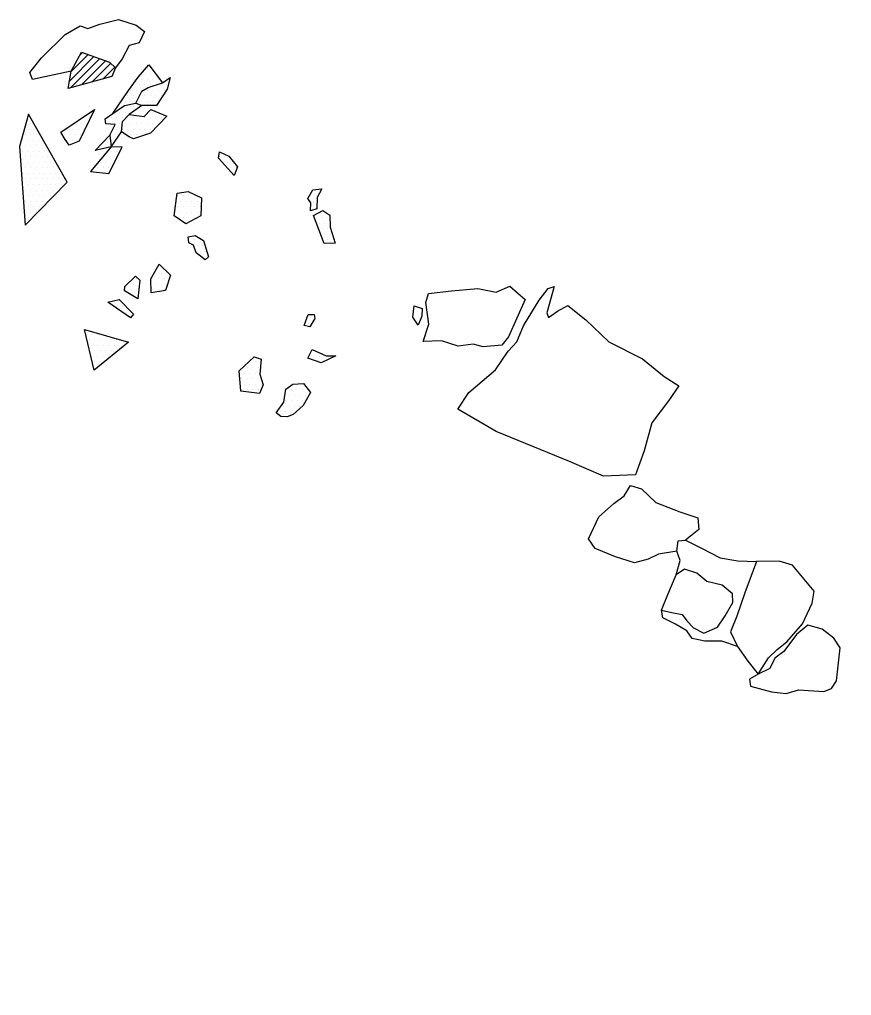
# Model space of a CAD drawing. Header units: metres. Extents: x -12.68 to -9.57, y -13.13 to -10.93.
# Drawn here: x -12.682 to -10.806, y -13.128 to -10.928 of the extents above; entities that cross this region are included whole.
import ezdxf

# ---------------------------------------------------------------- set-up
doc = ezdxf.new("R2010")
doc.units = ezdxf.units.M
doc.header["$LTSCALE"] = 25
doc.header["$MEASUREMENT"] = 0
doc.layers.get('0').update_dxf_attribs({"linetype": 'CONTINUOUS'})
for name, color, linetype in [('FEUER', 1, 'CONTINUOUS'), ('STEINE', 4, 'CONTINUOUS'), ('STEINESCHRAFF', 4, 'CONTINUOUS')]:
    doc.layers.add(name, color=color, linetype=linetype)

# ---------------------------------------------------------------- blocks, each defined once
blk = doc.blocks.new('*X1')
at = {"color": 0}
for p, q in [((-1256.95, -1106.69), (-1251.42, -1101.16)), ((-1256.7, -1108.2), (-1250.12, -1101.62)), ((-1256.6, -1104.57), (-1252.72, -1100.69)), ((-1254.52, -1100.73), (-1254.02, -1100.22)), ((-1254.24, -1107.52), (-1248.81, -1102.09)), ((-1251.79, -1106.84), (-1247.63, -1102.67)), ((-1249.34, -1106.15), (-1246.72, -1103.54)), ((-972.26, -1301.07), (-961.7, -1290.5)), ((-974, -1306.34), (-961.13, -1293.47)), ((-972.98, -1303.55), (-961.43, -1292)), ((-974.36, -1308.47), (-960.48, -1294.59)), ((-971.54, -1298.58), (-967.78, -1294.82)), ((-967.57, -1305.21), (-959.65, -1297.3)), ((-967.1, -1302.97), (-960.2, -1296.07)), ((-966.1, -1305.51), (-959.11, -1298.52)), ((-964.64, -1305.82), (-958.57, -1299.75)), ((-963.17, -1306.12), (-958.03, -1300.97)), ((-962.01, -1306.72), (-957.48, -1302.2)), ((-973.32, -1309.2), (-967.1, -1302.97)), ((-960.88, -1307.36), (-957.08, -1303.56)), ((-972.28, -1309.93), (-967.57, -1305.21)), ((-971.24, -1310.65), (-966.1, -1305.51)), ((-970.2, -1311.38), (-964.64, -1305.82)), ((-969.16, -1312.11), (-963.17, -1306.12)), ((-968.12, -1312.83), (-962.01, -1306.72)), ((-959.75, -1308), (-957.3, -1305.55)), ((-963.62, -1310.1), (-960.88, -1307.36)), ((-960.84, -1309.09), (-959.75, -1308)), ((-958.57, -1308.59), (-957.53, -1307.54))]:
    blk.add_line(p, q, dxfattribs=at)
blk = doc.blocks.new('*X2')
at = {"color": 0}
for p, q in [((-1239.375, -1103.75), (-1239.375, -1103.75)), ((-1240.625, -1106.25), (-1240.625, -1106.25)), ((-1240, -1105), (-1240, -1105)), ((-1239.375, -1106.25), (-1239.375, -1106.25)), ((-1238.75, -1105), (-1238.75, -1105)), ((-1238.125, -1106.25), (-1238.125, -1106.25)), ((-1236.875, -1106.25), (-1236.875, -1106.25)), ((-1234.375, -1106.25), (-1234.375, -1106.25)), ((-1243.125, -1108.75), (-1243.125, -1108.75)), ((-1242.5, -1107.5), (-1242.5, -1107.5)), ((-1241.875, -1108.75), (-1241.875, -1108.75)), ((-1241.25, -1107.5), (-1241.25, -1107.5)), ((-1240.625, -1108.75), (-1240.625, -1108.75)), ((-1240, -1107.5), (-1240, -1107.5)), ((-1239.375, -1108.75), (-1239.375, -1108.75)), ((-1238.75, -1107.5), (-1238.75, -1107.5)), ((-1238.125, -1108.75), (-1238.125, -1108.75)), ((-1237.5, -1107.5), (-1237.5, -1107.5)), ((-1236.875, -1108.75), (-1236.875, -1108.75)), ((-1236.25, -1107.5), (-1236.25, -1107.5)), ((-1235.625, -1108.75), (-1235.625, -1108.75)), ((-1235, -1107.5), (-1235, -1107.5)), ((-1243.75, -1110), (-1243.75, -1110)), ((-1242.5, -1110), (-1242.5, -1110)), ((-1241.25, -1110), (-1241.25, -1110)), ((-1240, -1110), (-1240, -1110)), ((-1238.75, -1110), (-1238.75, -1110)), ((-1237.5, -1110), (-1237.5, -1110)), ((-1236.25, -1110), (-1236.25, -1110)), ((-1245, -1112.5), (-1245, -1112.5)), ((-1244.375, -1111.25), (-1244.375, -1111.25)), ((-1243.75, -1112.5), (-1243.75, -1112.5)), ((-1243.125, -1111.25), (-1243.125, -1111.25)), ((-1242.5, -1112.5), (-1242.5, -1112.5)), ((-1241.875, -1111.25), (-1241.875, -1111.25)), ((-1241.25, -1112.5), (-1241.25, -1112.5)), ((-1240.625, -1111.25), (-1240.625, -1111.25)), ((-1239.375, -1111.25), (-1239.375, -1111.25)), ((-1238.125, -1111.25), (-1238.125, -1111.25)), ((-1236.875, -1111.25), (-1236.875, -1111.25)), ((-1266.25, -1115), (-1266.25, -1115)), ((-1253.75, -1115), (-1253.75, -1115)), ((-1252.5, -1115), (-1252.5, -1115)), ((-1251.875, -1113.75), (-1251.875, -1113.75)), ((-1247.5, -1115), (-1247.5, -1115)), ((-1246.875, -1113.75), (-1246.875, -1113.75)), ((-1246.25, -1115), (-1246.25, -1115)), ((-1245.625, -1113.75), (-1245.625, -1113.75)), ((-1245, -1115), (-1245, -1115)), ((-1244.375, -1113.75), (-1244.375, -1113.75)), ((-1243.75, -1115), (-1243.75, -1115)), ((-1243.125, -1113.75), (-1243.125, -1113.75)), ((-1242.5, -1115), (-1242.5, -1115)), ((-1241.25, -1115), (-1241.25, -1115)), ((-1240, -1115), (-1240, -1115)), ((-1238.75, -1115), (-1238.75, -1115)), ((-1238.125, -1113.75), (-1238.125, -1113.75)), ((-1237.5, -1115), (-1237.5, -1115)), ((-1236.25, -1115), (-1236.25, -1115)), ((-1266.25, -1117.5), (-1266.25, -1117.5)), ((-1265.625, -1116.25), (-1265.625, -1116.25)), ((-1265, -1117.5), (-1265, -1117.5)), ((-1257.5, -1117.5), (-1257.5, -1117.5)), ((-1256.25, -1117.5), (-1256.25, -1117.5)), ((-1255.625, -1116.25), (-1255.625, -1116.25)), ((-1255, -1117.5), (-1255, -1117.5)), ((-1254.375, -1116.25), (-1254.375, -1116.25)), ((-1253.75, -1117.5), (-1253.75, -1117.5)), ((-1253.125, -1116.25), (-1253.125, -1116.25)), ((-1248.125, -1116.25), (-1248.125, -1116.25)), ((-1246.875, -1116.25), (-1246.875, -1116.25)), ((-1246.25, -1117.5), (-1246.25, -1117.5)), ((-1245.625, -1116.25), (-1245.625, -1116.25)), ((-1245, -1117.5), (-1245, -1117.5)), ((-1244.375, -1116.25), (-1244.375, -1116.25)), ((-1243.75, -1117.5), (-1243.75, -1117.5)), ((-1243.125, -1116.25), (-1243.125, -1116.25)), ((-1242.5, -1117.5), (-1242.5, -1117.5)), ((-1241.875, -1116.25), (-1241.875, -1116.25)), ((-1241.25, -1117.5), (-1241.25, -1117.5)), ((-1240.625, -1116.25), (-1240.625, -1116.25)), ((-1240, -1117.5), (-1240, -1117.5)), ((-1239.375, -1116.25), (-1239.375, -1116.25)), ((-1238.75, -1117.5), (-1238.75, -1117.5)), ((-1238.125, -1116.25), (-1238.125, -1116.25)), ((-1236.875, -1116.25), (-1236.875, -1116.25)), ((-1266.875, -1118.75), (-1266.875, -1118.75)), ((-1265.625, -1118.75), (-1265.625, -1118.75)), ((-1264.375, -1118.75), (-1264.375, -1118.75)), ((-1258.125, -1118.75), (-1258.125, -1118.75)), ((-1256.875, -1118.75), (-1256.875, -1118.75)), ((-1255.625, -1118.75), (-1255.625, -1118.75)), ((-1254.375, -1118.75), (-1254.375, -1118.75)), ((-1246.875, -1118.75), (-1246.875, -1118.75)), ((-1243.125, -1118.75), (-1243.125, -1118.75)), ((-1241.875, -1118.75), (-1241.875, -1118.75)), ((-1240.625, -1118.75), (-1240.625, -1118.75)), ((-1268.125, -1121.25), (-1268.125, -1121.25)), ((-1267.5, -1120), (-1267.5, -1120)), ((-1266.875, -1121.25), (-1266.875, -1121.25)), ((-1266.25, -1120), (-1266.25, -1120)), ((-1265.625, -1121.25), (-1265.625, -1121.25)), ((-1265, -1120), (-1265, -1120)), ((-1264.375, -1121.25), (-1264.375, -1121.25)), ((-1263.75, -1120), (-1263.75, -1120)), ((-1263.125, -1121.25), (-1263.125, -1121.25)), ((-1257.5, -1120), (-1257.5, -1120)), ((-1256.25, -1120), (-1256.25, -1120)), ((-1255, -1120), (-1255, -1120)), ((-1247.5, -1120), (-1247.5, -1120)), ((-1267.5, -1122.5), (-1267.5, -1122.5)), ((-1266.875, -1123.75), (-1266.875, -1123.75)), ((-1266.25, -1122.5), (-1266.25, -1122.5)), ((-1265.625, -1123.75), (-1265.625, -1123.75)), ((-1265, -1122.5), (-1265, -1122.5)), ((-1264.375, -1123.75), (-1264.375, -1123.75)), ((-1263.75, -1122.5), (-1263.75, -1122.5)), ((-1263.125, -1123.75), (-1263.125, -1123.75)), ((-1262.5, -1122.5), (-1262.5, -1122.5)), ((-1261.875, -1123.75), (-1261.875, -1123.75)), ((-1249.375, -1123.75), (-1249.375, -1123.75)), ((-1248.125, -1123.75), (-1248.125, -1123.75)), ((-1247.5, -1122.5), (-1247.5, -1122.5)), ((-1246.875, -1123.75), (-1246.875, -1123.75)), ((-1246.25, -1122.5), (-1246.25, -1122.5)), ((-1223.125, -1123.75), (-1223.125, -1123.75)), ((-1221.875, -1123.75), (-1221.875, -1123.75)), ((-1267.5, -1125), (-1267.5, -1125)), ((-1266.875, -1126.25), (-1266.875, -1126.25)), ((-1266.25, -1125), (-1266.25, -1125)), ((-1265.625, -1126.25), (-1265.625, -1126.25)), ((-1265, -1125), (-1265, -1125)), ((-1264.375, -1126.25), (-1264.375, -1126.25)), ((-1263.75, -1125), (-1263.75, -1125)), ((-1263.125, -1126.25), (-1263.125, -1126.25)), ((-1262.5, -1125), (-1262.5, -1125)), ((-1261.875, -1126.25), (-1261.875, -1126.25)), ((-1261.25, -1125), (-1261.25, -1125)), ((-1260.625, -1126.25), (-1260.625, -1126.25)), ((-1260, -1125), (-1260, -1125)), ((-1259.375, -1126.25), (-1259.375, -1126.25)), ((-1250.625, -1126.25), (-1250.625, -1126.25)), ((-1250, -1125), (-1250, -1125)), ((-1249.375, -1126.25), (-1249.375, -1126.25)), ((-1248.75, -1125), (-1248.75, -1125)), ((-1248.125, -1126.25), (-1248.125, -1126.25)), ((-1247.5, -1125), (-1247.5, -1125)), ((-1221.25, -1125), (-1221.25, -1125)), ((-1220.625, -1126.25), (-1220.625, -1126.25)), ((-1220, -1125), (-1220, -1125)), ((-1219.375, -1126.25), (-1219.375, -1126.25)), ((-1267.5, -1127.5), (-1267.5, -1127.5)), ((-1266.25, -1127.5), (-1266.25, -1127.5)), ((-1265, -1127.5), (-1265, -1127.5)), ((-1263.75, -1127.5), (-1263.75, -1127.5)), ((-1262.5, -1127.5), (-1262.5, -1127.5)), ((-1261.25, -1127.5), (-1261.25, -1127.5)), ((-1260, -1127.5), (-1260, -1127.5)), ((-1258.75, -1127.5), (-1258.75, -1127.5)), ((-1220, -1127.5), (-1220, -1127.5)), ((-1267.5, -1130), (-1267.5, -1130)), ((-1266.875, -1128.75), (-1266.875, -1128.75)), ((-1266.25, -1130), (-1266.25, -1130)), ((-1265.625, -1128.75), (-1265.625, -1128.75)), ((-1265, -1130), (-1265, -1130)), ((-1264.375, -1128.75), (-1264.375, -1128.75)), ((-1263.75, -1130), (-1263.75, -1130)), ((-1263.125, -1128.75), (-1263.125, -1128.75)), ((-1262.5, -1130), (-1262.5, -1130)), ((-1261.875, -1128.75), (-1261.875, -1128.75)), ((-1261.25, -1130), (-1261.25, -1130)), ((-1260.625, -1128.75), (-1260.625, -1128.75)), ((-1260, -1130), (-1260, -1130)), ((-1259.375, -1128.75), (-1259.375, -1128.75)), ((-1258.75, -1130), (-1258.75, -1130)), ((-1258.125, -1128.75), (-1258.125, -1128.75)), ((-1266.875, -1131.25), (-1266.875, -1131.25)), ((-1266.25, -1132.5), (-1266.25, -1132.5)), ((-1265.625, -1131.25), (-1265.625, -1131.25)), ((-1265, -1132.5), (-1265, -1132.5)), ((-1264.375, -1131.25), (-1264.375, -1131.25)), ((-1263.75, -1132.5), (-1263.75, -1132.5)), ((-1263.125, -1131.25), (-1263.125, -1131.25)), ((-1262.5, -1132.5), (-1262.5, -1132.5)), ((-1261.875, -1131.25), (-1261.875, -1131.25)), ((-1261.25, -1132.5), (-1261.25, -1132.5)), ((-1260.625, -1131.25), (-1260.625, -1131.25)), ((-1259.375, -1131.25), (-1259.375, -1131.25)), ((-1232.5, -1132.5), (-1232.5, -1132.5)), ((-1231.25, -1132.5), (-1231.25, -1132.5)), ((-1230, -1132.5), (-1230, -1132.5)), ((-1228.75, -1132.5), (-1228.75, -1132.5)), ((-1202.5, -1132.5), (-1202.5, -1132.5)), ((-1201.875, -1131.25), (-1201.875, -1131.25)), ((-1201.25, -1132.5), (-1201.25, -1132.5)), ((-1200.625, -1131.25), (-1200.625, -1131.25)), ((-1266.875, -1133.75), (-1266.875, -1133.75)), ((-1266.25, -1135), (-1266.25, -1135)), ((-1265.625, -1133.75), (-1265.625, -1133.75)), ((-1265, -1135), (-1265, -1135)), ((-1264.375, -1133.75), (-1264.375, -1133.75)), ((-1263.75, -1135), (-1263.75, -1135)), ((-1263.125, -1133.75), (-1263.125, -1133.75)), ((-1261.875, -1133.75), (-1261.875, -1133.75)), ((-1232.5, -1135), (-1232.5, -1135)), ((-1231.875, -1133.75), (-1231.875, -1133.75)), ((-1231.25, -1135), (-1231.25, -1135)), ((-1230.625, -1133.75), (-1230.625, -1133.75)), ((-1230, -1135), (-1230, -1135)), ((-1229.375, -1133.75), (-1229.375, -1133.75)), ((-1228.75, -1135), (-1228.75, -1135)), ((-1228.125, -1133.75), (-1228.125, -1133.75)), ((-1227.5, -1135), (-1227.5, -1135)), ((-1202.5, -1135), (-1202.5, -1135)), ((-1201.875, -1133.75), (-1201.875, -1133.75)), ((-1201.25, -1135), (-1201.25, -1135)), ((-1266.875, -1136.25), (-1266.875, -1136.25)), ((-1266.25, -1137.5), (-1266.25, -1137.5)), ((-1265.625, -1136.25), (-1265.625, -1136.25)), ((-1264.375, -1136.25), (-1264.375, -1136.25)), ((-1233.125, -1136.25), (-1233.125, -1136.25)), ((-1232.5, -1137.5), (-1232.5, -1137.5)), ((-1231.875, -1136.25), (-1231.875, -1136.25)), ((-1231.25, -1137.5), (-1231.25, -1137.5)), ((-1230.625, -1136.25), (-1230.625, -1136.25)), ((-1230, -1137.5), (-1230, -1137.5)), ((-1229.375, -1136.25), (-1229.375, -1136.25)), ((-1228.75, -1137.5), (-1228.75, -1137.5)), ((-1228.125, -1136.25), (-1228.125, -1136.25)), ((-1201.25, -1137.5), (-1201.25, -1137.5)), ((-1200, -1137.5), (-1200, -1137.5)), ((-1199.375, -1136.25), (-1199.375, -1136.25)), ((-1198.75, -1137.5), (-1198.75, -1137.5)), ((-1266.875, -1138.75), (-1266.875, -1138.75)), ((-1230.625, -1138.75), (-1230.625, -1138.75)), ((-1200.625, -1138.75), (-1200.625, -1138.75)), ((-1199.375, -1138.75), (-1199.375, -1138.75)), ((-1200, -1140), (-1200, -1140)), ((-1199.375, -1141.25), (-1199.375, -1141.25)), ((-1198.75, -1140), (-1198.75, -1140)), ((-1198.125, -1141.25), (-1198.125, -1141.25)), ((-1230, -1142.5), (-1230, -1142.5)), ((-1228.75, -1142.5), (-1228.75, -1142.5)), ((-1228.125, -1143.75), (-1228.125, -1143.75)), ((-1227.5, -1142.5), (-1227.5, -1142.5)), ((-1226.875, -1143.75), (-1226.875, -1143.75)), ((-1198.75, -1142.5), (-1198.75, -1142.5)), ((-1197.5, -1142.5), (-1197.5, -1142.5)), ((-1227.5, -1145), (-1227.5, -1145)), ((-1226.875, -1146.25), (-1226.875, -1146.25)), ((-1226.25, -1145), (-1226.25, -1145)), ((-1237.5, -1150), (-1237.5, -1150)), ((-1236.875, -1148.75), (-1236.875, -1148.75)), ((-1236.25, -1150), (-1236.25, -1150)), ((-1235, -1150), (-1235, -1150)), ((-1243.75, -1152.5), (-1243.75, -1152.5)), ((-1242.5, -1152.5), (-1242.5, -1152.5)), ((-1241.875, -1151.25), (-1241.875, -1151.25)), ((-1241.25, -1152.5), (-1241.25, -1152.5)), ((-1238.125, -1151.25), (-1238.125, -1151.25)), ((-1237.5, -1152.5), (-1237.5, -1152.5)), ((-1236.875, -1151.25), (-1236.875, -1151.25)), ((-1236.25, -1152.5), (-1236.25, -1152.5)), ((-1235.625, -1151.25), (-1235.625, -1151.25)), ((-1235, -1152.5), (-1235, -1152.5)), ((-1244.375, -1153.75), (-1244.375, -1153.75)), ((-1243.125, -1153.75), (-1243.125, -1153.75)), ((-1242.5, -1155), (-1242.5, -1155)), ((-1241.875, -1153.75), (-1241.875, -1153.75)), ((-1238.125, -1153.75), (-1238.125, -1153.75)), ((-1236.875, -1153.75), (-1236.875, -1153.75)), ((-1235.625, -1153.75), (-1235.625, -1153.75)), ((-1246.875, -1156.25), (-1246.875, -1156.25)), ((-1245.625, -1156.25), (-1245.625, -1156.25)), ((-1246.25, -1157.5), (-1246.25, -1157.5)), ((-1245, -1157.5), (-1245, -1157.5)), ((-1244.375, -1158.75), (-1244.375, -1158.75)), ((-1243.125, -1158.75), (-1243.125, -1158.75)), ((-1203.125, -1161.25), (-1203.125, -1161.25)), ((-1202.5, -1160), (-1202.5, -1160)), ((-1253.125, -1163.75), (-1253.125, -1163.75)), ((-1251.875, -1163.75), (-1251.875, -1163.75)), ((-1250.625, -1163.75), (-1250.625, -1163.75)), ((-1252.5, -1165), (-1252.5, -1165)), ((-1251.25, -1165), (-1251.25, -1165)), ((-1250, -1165), (-1250, -1165)), ((-1248.75, -1165), (-1248.75, -1165)), ((-1247.5, -1165), (-1247.5, -1165)), ((-1246.25, -1165), (-1246.25, -1165)), ((-1251.875, -1166.25), (-1251.875, -1166.25)), ((-1251.25, -1167.5), (-1251.25, -1167.5)), ((-1250.625, -1166.25), (-1250.625, -1166.25)), ((-1250, -1167.5), (-1250, -1167.5)), ((-1249.375, -1166.25), (-1249.375, -1166.25)), ((-1248.75, -1167.5), (-1248.75, -1167.5)), ((-1248.125, -1166.25), (-1248.125, -1166.25)), ((-1247.5, -1167.5), (-1247.5, -1167.5)), ((-1246.875, -1166.25), (-1246.875, -1166.25)), ((-1246.25, -1167.5), (-1246.25, -1167.5)), ((-1245.625, -1166.25), (-1245.625, -1166.25)), ((-1251.875, -1168.75), (-1251.875, -1168.75)), ((-1251.25, -1170), (-1251.25, -1170)), ((-1250.625, -1168.75), (-1250.625, -1168.75)), ((-1250, -1170), (-1250, -1170)), ((-1249.375, -1168.75), (-1249.375, -1168.75)), ((-1248.125, -1168.75), (-1248.125, -1168.75)), ((-1216.25, -1170), (-1216.25, -1170)), ((-1215, -1170), (-1215, -1170)), ((-1201.875, -1168.75), (-1201.875, -1168.75)), ((-1200.625, -1168.75), (-1200.625, -1168.75)), ((-1200, -1170), (-1200, -1170)), ((-1199.375, -1168.75), (-1199.375, -1168.75)), ((-1198.125, -1168.75), (-1198.125, -1168.75)), ((-1217.5, -1172.5), (-1217.5, -1172.5)), ((-1216.875, -1171.25), (-1216.875, -1171.25)), ((-1216.25, -1172.5), (-1216.25, -1172.5)), ((-1215.625, -1171.25), (-1215.625, -1171.25)), ((-1215, -1172.5), (-1215, -1172.5)), ((-1214.375, -1171.25), (-1214.375, -1171.25)), ((-1218.125, -1173.75), (-1218.125, -1173.75)), ((-1216.875, -1173.75), (-1216.875, -1173.75)), ((-1215.625, -1173.75), (-1215.625, -1173.75)), ((-1214.375, -1173.75), (-1214.375, -1173.75)), ((-1218.125, -1176.25), (-1218.125, -1176.25)), ((-1217.5, -1175), (-1217.5, -1175)), ((-1216.875, -1176.25), (-1216.875, -1176.25)), ((-1216.25, -1175), (-1216.25, -1175)), ((-1215.625, -1176.25), (-1215.625, -1176.25)), ((-1215, -1175), (-1215, -1175)), ((-1214.375, -1176.25), (-1214.375, -1176.25)), ((-1213.75, -1175), (-1213.75, -1175)), ((-1208.125, -1176.25), (-1208.125, -1176.25)), ((-1206.875, -1176.25), (-1206.875, -1176.25)), ((-1205.625, -1176.25), (-1205.625, -1176.25)), ((-1205, -1175), (-1205, -1175)), ((-1204.375, -1176.25), (-1204.375, -1176.25)), ((-1203.125, -1176.25), (-1203.125, -1176.25)), ((-1208.125, -1178.75), (-1208.125, -1178.75)), ((-1207.5, -1177.5), (-1207.5, -1177.5)), ((-1206.875, -1178.75), (-1206.875, -1178.75)), ((-1206.25, -1177.5), (-1206.25, -1177.5)), ((-1205.625, -1178.75), (-1205.625, -1178.75)), ((-1205, -1177.5), (-1205, -1177.5)), ((-1204.375, -1178.75), (-1204.375, -1178.75)), ((-1203.75, -1177.5), (-1203.75, -1177.5)), ((-1209.375, -1181.25), (-1209.375, -1181.25)), ((-1208.75, -1180), (-1208.75, -1180)), ((-1208.125, -1181.25), (-1208.125, -1181.25)), ((-1207.5, -1180), (-1207.5, -1180)), ((-1206.875, -1181.25), (-1206.875, -1181.25)), ((-1206.25, -1180), (-1206.25, -1180)), ((-1205, -1180), (-1205, -1180))]:
    blk.add_line(p, q, dxfattribs=at)

msp = doc.modelspace()

# ---------------------------------------------------------------- linework, layer by layer
at = {"layer": 'STEINE'}
for points in [[(-12.5658, -11.0443), (-12.6531, -11.063), (-12.6588, -11.0477), (-12.6325, -11.0141), (-12.5788, -10.9615), (-12.5453, -10.9426), (-12.528, -10.9481), (-12.5006, -10.9384), (-12.459, -10.9281), (-12.4188, -10.9411), (-12.3999, -10.9553), (-12.412, -10.9807), (-12.4349, -10.9869), (-12.4505, -11.017), (-12.4657, -11.0368)], [(-12.5722, -11.0835), (-12.5658, -11.0443), (-12.5421, -11.0016), (-12.4789, -11.0242), (-12.4657, -11.0368), (-12.4742, -11.0562), (-12.5722, -11.0835)], [(-12.4719, -11.14), (-12.4365, -11.0881), (-12.4365, -11.0881), (-12.4143, -11.058), (-12.3905, -11.0305), (-12.3598, -11.0705)], [(-12.4201, -11.117), (-12.4065, -11.0895), (-12.3918, -11.0813), (-12.3598, -11.0705), (-12.3426, -11.0587), (-12.3491, -11.0852), (-12.3729, -11.1219), (-12.4059, -11.122)], [(-12.5886, -11.1817), (-12.5126, -11.1311), (-12.5479, -11.2023), (-12.5702, -11.2116), (-12.5789, -11.1989), (-12.5886, -11.1817)], [(-12.4783, -11.1889), (-12.4662, -11.1649), (-12.4876, -11.163), (-12.4891, -11.1518), (-12.4719, -11.14), (-12.4455, -11.1216), (-12.4201, -11.117), (-12.4059, -11.122), (-12.4348, -11.1424)], [(-12.4783, -11.1889), (-12.4757, -11.2153), (-12.4524, -11.1816), (-12.45, -11.1578), (-12.4348, -11.1424), (-12.4012, -11.1469), (-12.386, -11.1311), (-12.3499, -11.1457), (-12.3868, -11.1839), (-12.4254, -11.1973), (-12.4346, -11.1928), (-12.4524, -11.1816)], [(-12.6692, -11.3914), (-12.5745, -11.2944), (-12.662, -11.1413), (-12.682, -11.2145), (-12.6692, -11.3914)], [(-12.4757, -11.2153), (-12.5112, -11.2236), (-12.4783, -11.1889)], [(-12.4757, -11.2153), (-12.5222, -11.2709), (-12.481, -11.2753), (-12.4508, -11.2157), (-12.4757, -11.2153)], [(-12.1984, -11.2798), (-12.2336, -11.2403), (-12.2312, -11.226), (-12.2098, -11.2361), (-12.1904, -11.2604), (-12.1984, -11.2798)], [(-12.2733, -11.3705), (-12.3073, -11.389), (-12.3333, -11.3703), (-12.3269, -11.3199), (-12.3015, -11.3158), (-12.2714, -11.3304), (-12.2733, -11.3705)], [(-12.0263, -11.3594), (-12.0249, -11.3416), (-12.032, -11.3315), (-12.0209, -11.3122), (-12.0006, -11.31), (-12.0107, -11.3294), (-12.0116, -11.3548), (-12.0263, -11.3594)], [(-11.995, -11.433), (-12.0192, -11.3696), (-11.9979, -11.3583), (-11.9826, -11.3689), (-11.9815, -11.3959), (-11.9701, -11.4324), (-11.995, -11.433)], [(-12.2633, -11.4701), (-12.2837, -11.4544), (-12.2898, -11.4367), (-12.3005, -11.4316), (-12.3021, -11.4179), (-12.2858, -11.4153), (-12.267, -11.4259), (-12.2562, -11.463), (-12.2633, -11.4701)], [(-12.353, -11.5391), (-12.385, -11.5443), (-12.3856, -11.5128), (-12.3669, -11.4797), (-12.3414, -11.5045), (-12.353, -11.5391)], [(-12.4149, -11.5581), (-12.445, -11.5399), (-12.4445, -11.5303), (-12.4207, -11.5063), (-12.4105, -11.5154), (-12.4149, -11.5581), (-12.4149, -11.5581)], [(-11.772, -11.6539), (-11.7594, -11.6148), (-11.7662, -11.5661), (-11.7597, -11.5458), (-11.708, -11.5396), (-11.6487, -11.5348), (-11.6076, -11.5428), (-11.5762, -11.529), (-11.5416, -11.5593), (-11.5798, -11.6431), (-11.5945, -11.6624), (-11.6365, -11.6661), (-11.6594, -11.6596), (-11.6928, -11.6643), (-11.7309, -11.6527), (-11.772, -11.6539)], [(-11.2932, -11.9549), (-11.3652, -11.9577), (-11.4419, -11.9245), (-11.6075, -11.8566), (-11.6938, -11.8062), (-11.6691, -11.7691), (-11.609, -11.7182), (-11.5802, -11.676), (-11.5605, -11.6547), (-11.5454, -11.6186), (-11.5106, -11.5607), (-11.49, -11.5342), (-11.4768, -11.5301), (-11.4928, -11.5895), (-11.4892, -11.6001), (-11.469, -11.5859), (-11.4457, -11.5731), (-11.405, -11.6054), (-11.3536, -11.6549), (-11.2774, -11.6932), (-11.2286, -11.7331), (-11.1951, -11.7538), (-11.2188, -11.7878), (-11.2561, -11.8371), (-11.2737, -11.9006), (-11.2932, -11.9549)], [(-12.432, -11.6009), (-12.483, -11.565), (-12.4576, -11.5593), (-12.4254, -11.5927), (-12.432, -11.6009)], [(-12.0406, -11.6182), (-12.031, -11.5933), (-12.0178, -11.5932), (-12.0163, -11.6023), (-12.0274, -11.6212), (-12.0406, -11.6182)], [(-11.7833, -11.6174), (-11.7955, -11.5992), (-11.792, -11.5738), (-11.7738, -11.5799), (-11.7752, -11.5966), (-11.7833, -11.6174)], [(-12.5139, -11.7186), (-12.5356, -11.6267), (-12.4364, -11.6553), (-12.5139, -11.7186)], [(-12.0322, -11.6919), (-12.0221, -11.672), (-11.991, -11.6861), (-11.9692, -11.6865), (-12.0016, -11.7024), (-12.0322, -11.6919)], [(-12.1828, -11.7661), (-12.1866, -11.7199), (-12.1532, -11.6883), (-12.1374, -11.6938), (-12.1403, -11.7279), (-12.1326, -11.7517), (-12.1412, -11.7711), (-12.1828, -11.7661)], [(-12.1034, -11.8151), (-12.0862, -11.7907), (-12.0817, -11.7612), (-12.0655, -11.7504), (-12.0416, -11.7488), (-12.0258, -11.7686), (-12.0424, -11.7981), (-12.0652, -11.8185), (-12.0784, -11.8237), (-12.0932, -11.8232), (-12.1034, -11.8151)], [(-11.2003, -12.127), (-11.2414, -12.1337), (-11.2647, -12.1445), (-11.2951, -12.1527), (-11.3382, -12.1391), (-11.3839, -12.1205), (-11.3992, -12.0988), (-11.3761, -12.0495), (-11.3417, -12.019), (-11.3189, -12.0017), (-11.3048, -11.9788), (-11.2799, -11.9858), (-11.2474, -12.0171), (-11.193, -12.0382), (-11.1529, -12.0518), (-11.1503, -12.0776), (-11.1806, -12.1016)], [(-11.0632, -12.3415), (-11.0982, -12.3295), (-11.1367, -12.3296), (-11.1652, -12.3236), (-11.1774, -12.3064), (-11.2028, -12.2913), (-11.2312, -12.2767), (-11.2349, -12.2595), (-11.2203, -12.2244), (-11.2012, -12.1802), (-11.1927, -12.1478), (-11.2003, -12.127), (-11.1969, -12.1037), (-11.1806, -12.1016), (-11.1446, -12.1202), (-11.1024, -12.1414), (-11.0628, -12.1483), (-11.0202, -12.1502)], [(-11.2349, -12.2595), (-11.211, -12.265), (-11.1877, -12.2694), (-11.1775, -12.2836), (-11.1622, -12.2993), (-11.1388, -12.3114), (-11.1085, -12.2981), (-11.0913, -12.2721), (-11.0737, -12.2427), (-11.0742, -12.2229), (-11.0981, -12.2032), (-11.1327, -12.1947), (-11.155, -12.176), (-11.183, -12.167), (-11.2012, -12.1802)], [(-11.0168, -12.4042), (-11.036, -12.4154), (-11.0339, -12.4307), (-10.9867, -12.4437), (-10.9538, -12.4476), (-10.9259, -12.4394), (-10.8686, -12.4432), (-10.8514, -12.4366), (-10.8398, -12.4193), (-10.8319, -12.3442), (-10.8462, -12.3225), (-10.8721, -12.3023), (-10.9046, -12.2938), (-10.9304, -12.3147), (-10.9587, -12.3528), (-10.9789, -12.3676), (-10.99, -12.3914), (-11.0168, -12.4042), (-11.0168, -12.4042), (-10.9936, -12.3671), (-10.9739, -12.3483), (-10.9516, -12.331), (-10.9168, -12.2903), (-10.8947, -12.2436), (-10.8907, -12.2167), (-10.9391, -12.1585), (-10.969, -12.1495), (-11.0202, -12.1502), (-11.0469, -12.2203), (-11.0644, -12.2731), (-11.079, -12.3086), (-11.0632, -12.3415), (-11.0397, -12.3744), (-11.0168, -12.4042)]]:
    msp.add_lwpolyline(points, dxfattribs=at)

# ---------------------------------------------------------------- block references
at = {"layer": 'FEUER', "xscale": 0.01, "yscale": 0.01, "zscale": 0.01}
msp.add_blockref('*X1', (0, 0), dxfattribs=at)
at = {"layer": 'STEINESCHRAFF', "xscale": 0.01, "yscale": 0.01, "zscale": 0.01}
msp.add_blockref('*X2', (0, 0), dxfattribs=at)

doc.saveas('drawing.dxf')
